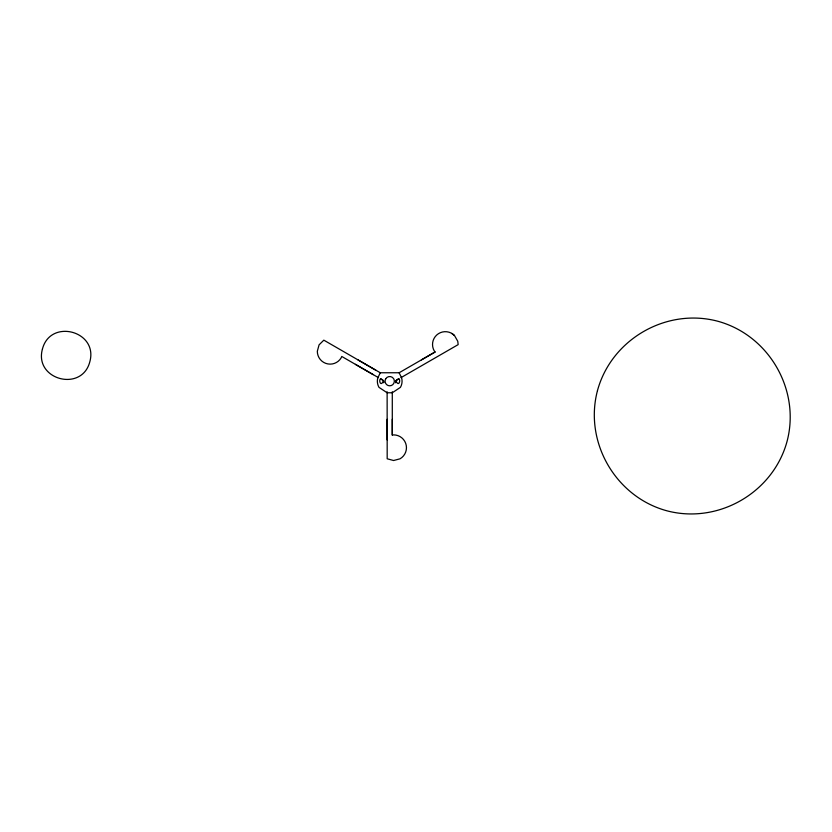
<?xml version="1.0" encoding="UTF-8"?>
<svg xmlns="http://www.w3.org/2000/svg" width="832" height="832" viewBox="0 0 832 832"><rect width="100%" height="100%" fill="white"/><g stroke="black" fill="none" stroke-linecap="round" stroke-linejoin="round"><path stroke-width="1.25" d="M383.531 381.17L383.739 382.772A6.178 6.178 0 0 1 383.531 381.17C377.562 373.131 379.527 389.969 383.604 380.619L380.494 378.83M395.897 381.17L395.689 382.772A6.178 6.178 0 0 0 395.897 381.17C401.866 373.11 399.87 389.99 395.824 380.619L398.923 378.83M400.993 377.634L458.172 344.614L457.756 341.255L454.47 335.494A12.813 12.813 0 0 0 434.242 350.886L435.094 351.998L399.131 372.757L380.286 372.757L323.825 340.163L319.072 344.854L317.325 351.25A12.813 12.813 0 0 0 341.214 357.76L341.754 356.46L378.425 377.634M380.286 372.757L377.77 377.978A12.366 12.366 0 0 0 378.997 387.358L387.13 392.766L392.288 392.766L400.421 387.358A12.366 12.366 0 0 0 401.648 377.978L399.131 372.757M421.439 359.882L435.094 351.998M392.288 419.297L392.288 435.063L393.682 434.886A12.813 12.813 0 0 1 399.994 458.827L393.578 460.512L387.182 458.775L387.13 391.747M357.989 359.882L375.825 370.188M355.41 364.343L373.256 374.65M451.818 333.445L454.47 335.494M387.13 419.297L387.14 439.899M392.288 391.747L392.288 435.063M42.432 349.045C33.873 379.725 81.9 392.59 89.835 361.743C98.394 331.053 50.367 318.188 42.432 349.045M597.47 390.603C583.866 441.99 615.555 496.87 666.858 510.796C718.255 524.389 773.136 492.7 787.051 441.397C800.654 390.01 768.966 335.13 717.662 321.204C666.266 307.611 611.385 339.3 597.47 390.603M385.694 378.851L385.237 379.974A4.638 4.638 0 0 0 389.719 385.809A4.638 4.638 0 0 0 394.191 379.974L393.734 378.851A4.638 4.638 0 0 0 385.694 378.851"/></g></svg>
